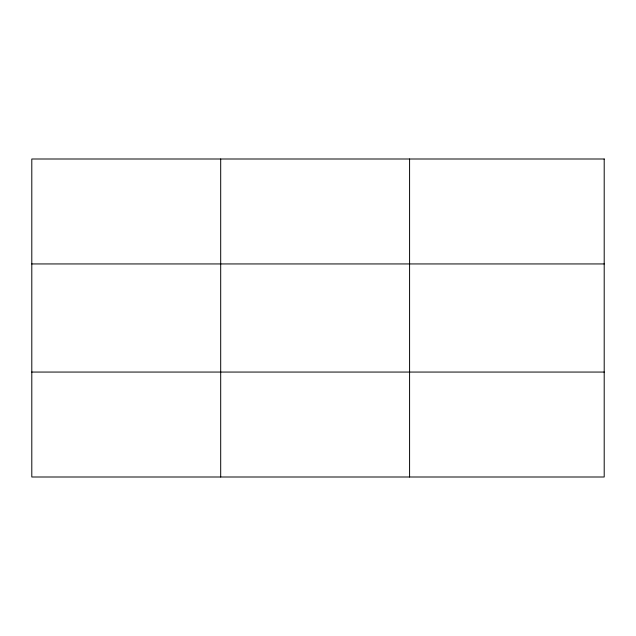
<?xml version="1.0" encoding="UTF-8"?>
<svg xmlns="http://www.w3.org/2000/svg" width="636" height="636" viewBox="0 0 636 636"><rect width="100%" height="100%" fill="white"/><g stroke="black" fill="none" stroke-linecap="round" stroke-linejoin="round"><path stroke-width="0.95" d="M220.692 477L220.692 159M409.584 477L409.584 159M31.8 263.94L604.2 263.94M31.8 372.06L604.2 372.06M604.2 159L31.8 159L31.8 477L604.2 477L604.2 159"/></g></svg>
